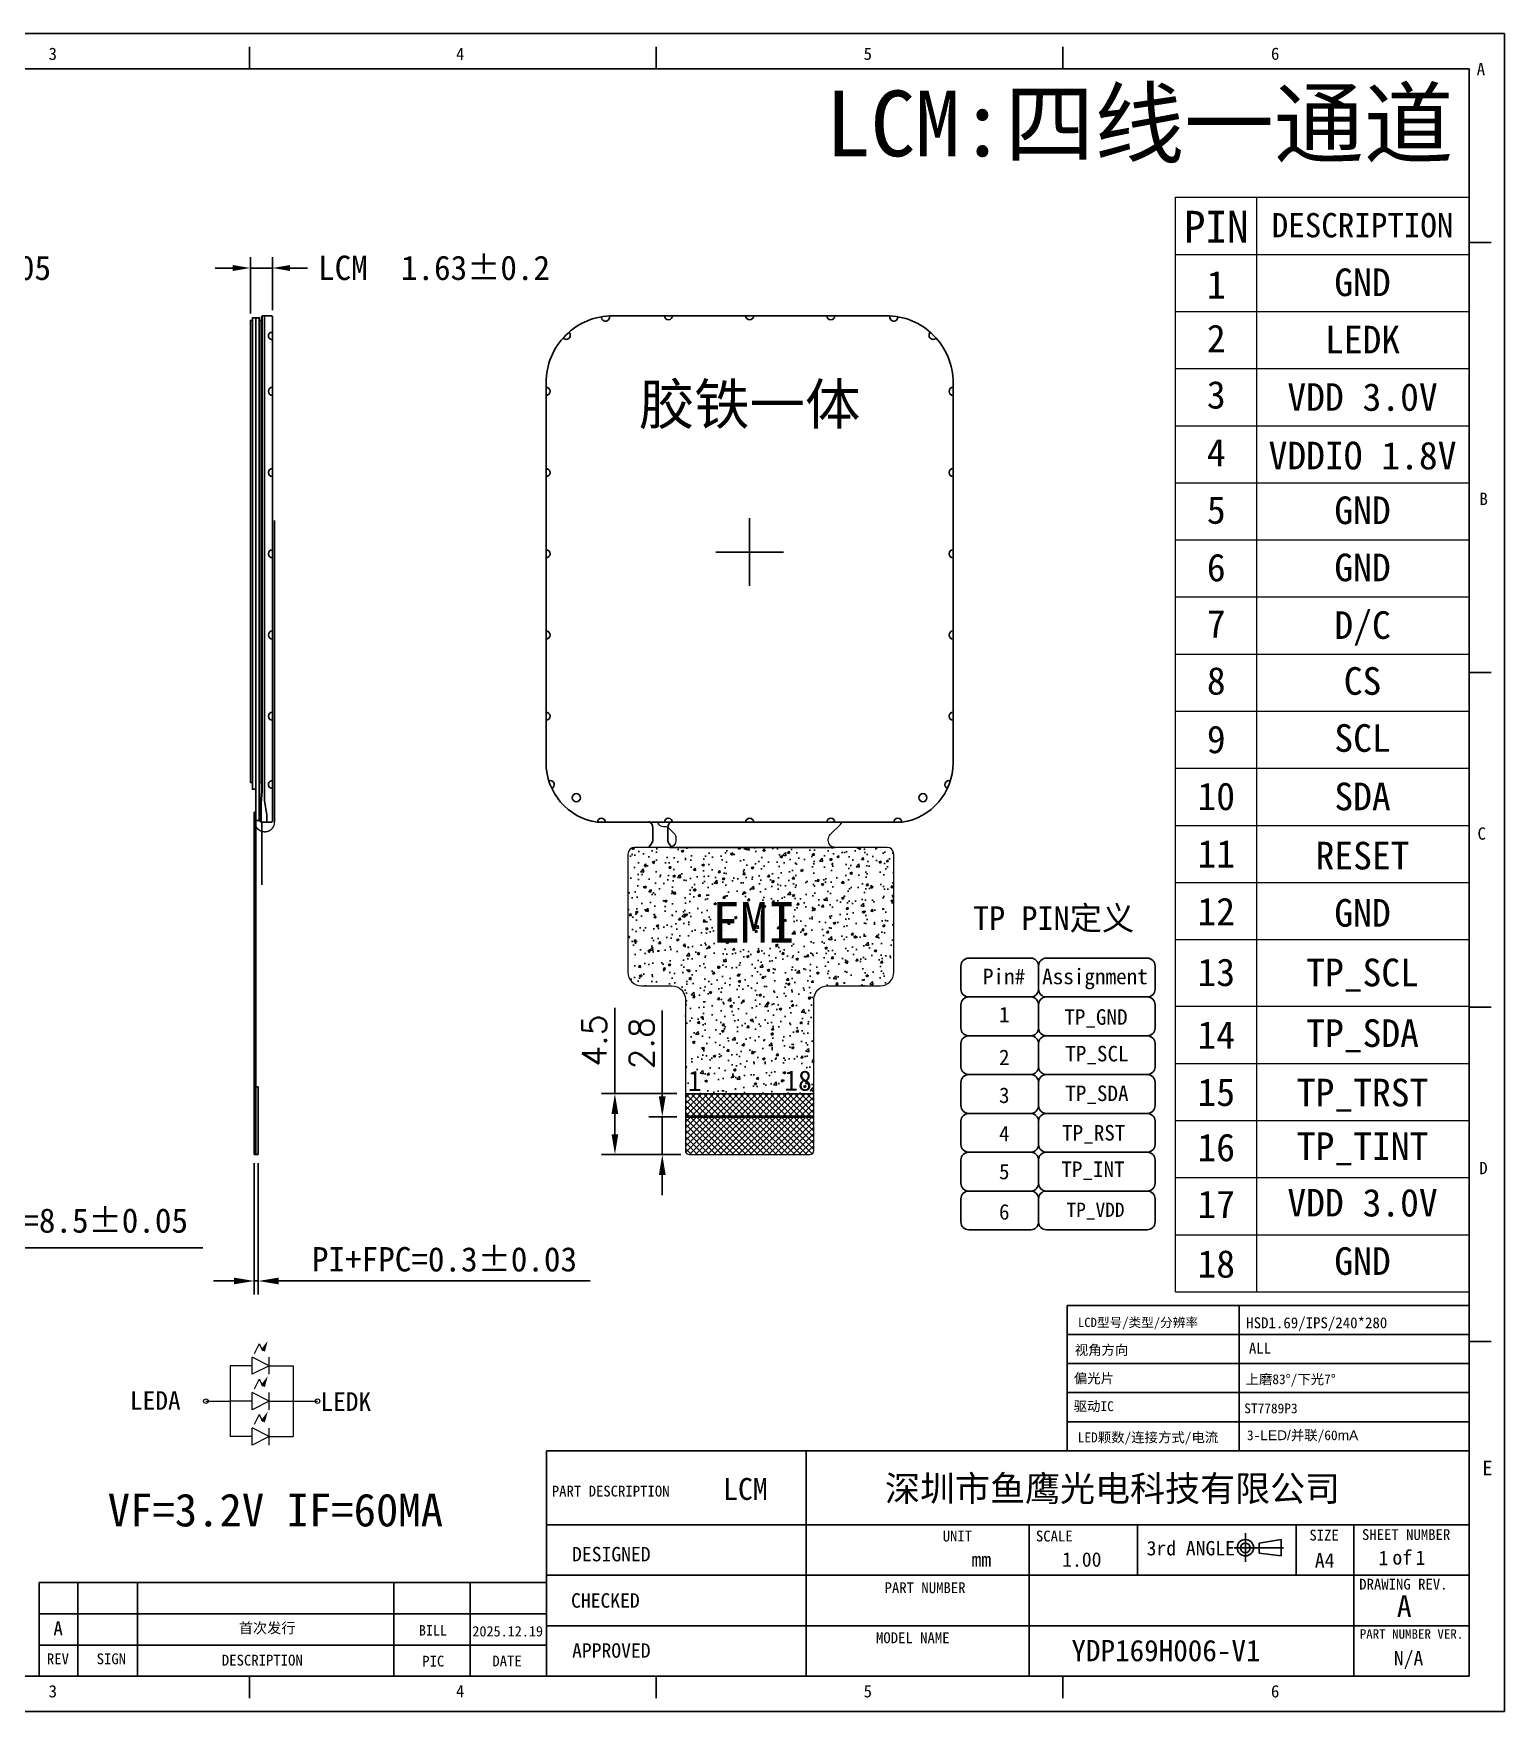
# Model space of a CAD drawing. Header units: millimetres. Extents: x -211 to 1637, y 270 to 770.
# Drawn here: x 960.8 to 1069.5, y 465.1 to 589.1 of the extents above; entities that cross this region are included whole.
import ezdxf
from ezdxf.enums import TextEntityAlignment as Align

# ---------------------------------------------------------------- set-up
doc = ezdxf.new("R2010")
doc.units = ezdxf.units.MM
doc.linetypes.add('C_SOLID_M', pattern=[0])
for name, color, linetype in [('DIM', 4, 'Continuous'), ('FPC', 5, 'Continuous'), ('LENS', 3, 'Continuous'), ('标注', 3, 'Continuous')]:
    doc.layers.add(name, color=color, linetype=linetype)
for name, color, linetype, lineweight in [('DWG', 7, 'Continuous', 18), ('T-SHADING黑白双面胶', 5, 'Continuous', 18), ('图框', 7, 'Continuous', 15)]:
    doc.layers.add(name, color=color, linetype=linetype, lineweight=lineweight)
doc.styles.add('Arial', font='arial.ttf', dxfattribs={"height": 3})
doc.styles.add('ROMANS', font='romans.shx', dxfattribs={"width": 0.8})
doc.styles.get("Standard").update_dxf_attribs({"font": 'txt', "bigfont": 'gbcbig.shx'})
doc.styles.add('STYLE2', font='kaiu.ttf')
doc.styles.add('ZI2.5', font='', dxfattribs={"height": 2.5})
doc.styles.add('宋', font='', dxfattribs={"height": 2})
doc.styles.add('宋体', font='')
doc.styles.add('黑体', font='simhei.ttf')
doc.styles.get('ZI2.5').set_extended_font_data('SimSun')
doc.styles.get('宋').set_extended_font_data('SimSun')
doc.styles.get('宋体').set_extended_font_data('SimSun')
doc.dimstyles.new('ISO-25$0', dxfattribs={"dimtxt": 1.8, "dimasz": 1.5, "dimexe": 1, "dimexo": 0.625, "dimtad": 1, "dimdsep": 46, "dimtxsty": 'Standard', "dimcen": 2.5, "dimclrd": 3, "dimclre": 3, "dimclrt": 3, "dimadec": 0, "dimazin": 0, "dimtfac": 1, "dimtmove": 0, "dimatfit": 3, "dimfxl": 1, "dimarcsym": 0})
doc.dimstyles.new('STANDARD 03$0', dxfattribs={"dimscale": 0, "dimtxt": 1.8, "dimasz": 1.3, "dimexe": 0.8, "dimexo": 0.5, "dimgap": 0.5, "dimtad": 0, "dimzin": 0, "dimdsep": 46, "dimtxsty": 'ROMANS', "dimcen": 1, "dimclrd": 256, "dimclre": 256, "dimclrt": 256, "dimadec": 0, "dimazin": 0, "dimtfac": 1, "dimtmove": 0, "dimatfit": 3, "dimfxl": 1, "dimtolj": 1, "dimtzin": 0, "dimlwd": -1, "dimarcsym": 0})

# ---------------------------------------------------------------- blocks, each defined once
blk = doc.blocks.new('THIRD-PROJ_BL0')
at = {"linetype": 'Continuous'}
blk.add_line((257.13, 38.11), (257.13, 34.11), dxfattribs=at)
at = {"color": 7, "linetype": 'Continuous'}
for p, q in [((259.04, 36.73), (262.11, 37.22)), ((262.11, 37.22), (262.11, 34.94)), ((255.59, 36.06), (262.41, 36.06)), ((259.04, 36.73), (259.04, 35.31)), ((259.04, 35.31), (262.11, 34.94))]:
    blk.add_line(p, q, dxfattribs=at)
for centre, radius in [((257.13, 36.08), 1.14), ((257.13, 36.06), 0.67)]:
    blk.add_circle(centre, radius, dxfattribs=at)
blk = doc.blocks.new('*D53')
at = {"layer": 'FPC', "color": 3}
for p, q in [((975.55, 571.76), (974.25, 571.76)), ((976.85, 571.76), (978.48, 571.76)), ((979.78, 571.76), (981.08, 571.76))]:
    blk.add_line(p, q, dxfattribs=at)
at = {"layer": 'FPC', "color": 3, "lineweight": -2}
for p, q in [((976.85, 568.39), (976.85, 572.56)), ((978.48, 568.64), (978.48, 572.56))]:
    blk.add_line(p, q, dxfattribs=at)
at = {"layer": 'FPC', "color": 3}
for points in [[(975.55, 571.98), (975.55, 571.54), (976.85, 571.76)], [(979.78, 571.98), (979.78, 571.54), (978.48, 571.76)]]:
    blk.add_solid(points, dxfattribs=at)
at = {"layer": 'FPC', "color": 7, "insert": (990.42, 571.76), "char_height": 1.8, "attachment_point": 5, "style": '宋体'}
blk.add_mtext('\\A1;LCM  1.63\\fSimSun|b0|i0|c134|p2;±0.2', dxfattribs=at)
blk = doc.blocks.new('*D61')
at = {"layer": 'FPC', "color": 3}
for p, q in [((951.9, 571.76), (950.6, 571.76)), ((953.2, 571.76), (954.25, 571.76)), ((955.55, 571.76), (956.85, 571.76))]:
    blk.add_line(p, q, dxfattribs=at)
at = {"layer": 'FPC', "color": 3, "lineweight": -2}
for p, q in [((953.2, 562.59), (953.2, 572.56)), ((954.25, 563.74), (954.25, 572.56))]:
    blk.add_line(p, q, dxfattribs=at)
at = {"layer": 'FPC', "color": 3}
for points in [[(951.9, 571.97), (951.9, 571.54), (953.2, 571.76)], [(955.55, 571.97), (955.55, 571.54), (954.25, 571.76)]]:
    blk.add_solid(points, dxfattribs=at)
at = {"layer": 'FPC', "color": 7, "insert": (959.68, 571.76), "char_height": 1.8, "attachment_point": 5, "style": '宋体'}
blk.add_mtext('\\A1;1.05', dxfattribs=at)
blk = doc.blocks.new('zw$5D67')
at = {"color": 152}
blk.add_lwpolyline([(0.18, 0), (0.66, 0, -0.414214), (0.76, -0.1), (0.76, -37.33, -0.414214), (0.66, -37.43), (0.34, -37.43)], format="xyb", dxfattribs=at)
at = {"color": 30, "linetype": 'Continuous', "true_color": 0xf26722, "const_width": 0.12}
blk.add_lwpolyline([(-0.02, -37.43), (-0.02, -42.07)], dxfattribs=at)
at = {"color": 152}
for centre, radius, start, end in [((0.72, -1.49), 0.263, 81.2516, 278.7484), ((0.76, -5.59), 0.3, 90, 270), ((0.76, -11.59), 0.3, 90, 270), ((0.76, -17.59), 0.3, 90, 270), ((0.76, -23.59), 0.3, 90, 270), ((0.76, -29.59), 0.3, 90, 270), ((0.74, -34.64), 0.28, 85.814, 274.186)]:
    blk.add_arc(centre, radius, start, end, dxfattribs=at)
at = {"layer": 'FPC', "color": 152}
blk.add_lwpolyline([(0, 0), (0, -35.1), (-0.08, -36.03), (-0.08, -37.43), (0.34, -37.43), (0.34, -36.9), (0.18, -35.81), (0.18, 0)], close=True, dxfattribs=at)
at = {"layer": 'T-SHADING黑白双面胶'}
blk.add_lwpolyline([(0, -0.07), (-0.07, -0.07), (-0.07, -35.1), (-0.15, -36.03), (-0.15, -37.36)], dxfattribs=at)
at = {"layer": 'T-SHADING黑白双面胶', "color": 4, "ltscale": 0.2}
blk.add_lwpolyline([(-0.08, -37.36), (-0.15, -37.36), (-0.18, -37.36), (-0.18, -36.03), (-0.17, -35.93), (-0.14, -35.93)], dxfattribs=at)
blk = doc.blocks.new('zw$F88F')
at = {"color": 152}
for points in [[(11.25, -37.43, 0.370918), (15.03, -33.03), (15.03, -4.95, 0.414214), (10.09, 0), (-10.09, 0, 0.414214), (-15.04, -4.95), (-15.04, -33.03, 0.370918), (-11.25, -37.43)], [(15.03, -32.98), (15.03, -4.95, 0.414214), (10.09, 0), (-10.09, 0, 0.414214), (-15.04, -4.95), (-15.04, -32.98)], [(-10.65, -37.43, 1), (-11.25, -37.43), (11.25, -37.43, 1), (10.65, -37.43)]]:
    blk.add_lwpolyline(points, format="xyb", dxfattribs=at)
for centre in [(-12.8, -35.61), (12.8, -35.61)]:
    blk.add_circle(centre, 0.3, dxfattribs=at)
for centre, start, end in [((-10.65, -0.1), 176.1395, 18.7382), ((-6, 0), 180, 0), ((0, 0), 180, 0), ((6, 0), 180, 0), ((10.65, -0.1), 161.2618, 3.8605), ((-13.55, -1.45), 222.2721, 47.1614), ((13.55, -1.45), 132.8386, 317.7279), ((-15.04, -5.59), 270, 90), ((15.03, -5.59), 90, 270), ((-15.04, -11.59), 270, 90), ((15.03, -11.59), 90, 270), ((-15.04, -17.59), 270, 90), ((15.03, -17.59), 90, 270), ((-15.04, -23.59), 270, 90), ((15.03, -23.59), 90, 270), ((-15.04, -29.59), 270, 90), ((15.03, -29.59), 90, 270), ((-14.73, -34.64), 291.77, 110.7842), ((14.73, -34.64), 69.2158, 248.23), ((-6, -37.43), 0, 180), ((0, -37.43), 0, 180), ((6, -37.43), 0, 180)]:
    blk.add_arc(centre, 0.3, start, end, dxfattribs=at)
at = {"color": 6, "insert": (0, -6.71), "char_height": 3, "width": 21.1969, "attachment_point": 5, "style": '宋体'}
blk.add_mtext('{\\C252;胶铁一体}', dxfattribs=at)
blk = doc.blocks.new('*D67')
at = {"layer": 'DIM', "color": 3, "lineweight": -2}
for p, q in [((934.96, 505.83), (934.96, 498.38)), ((943.46, 505.83), (943.46, 498.38)), ((936.46, 499.38), (941.96, 499.38)), ((943.46, 499.38), (973.34, 499.38))]:
    blk.add_line(p, q, dxfattribs=at)
at = {"layer": 'DIM', "color": 3}
for points in [[(936.46, 499.63), (936.46, 499.13), (934.96, 499.38)], [(941.96, 499.63), (941.96, 499.13), (943.46, 499.38)]]:
    blk.add_solid(points, dxfattribs=at)
at = {"layer": 'DIM', "color": 3, "insert": (959.39, 501.15), "char_height": 1.8, "attachment_point": 5, "style": '宋体'}
blk.add_mtext('P0.5*(18-1)=8.5{\\fSimSun|b0|i0|c134|p2;±0.05}', dxfattribs=at)
blk = doc.blocks.new('*D71')
at = {"layer": 'DIM', "color": 3, "lineweight": -2}
for p, q in [((977.13, 505.63), (977.13, 495.92)), ((977.43, 505.63), (977.43, 495.92)), ((975.63, 496.92), (974.13, 496.92)), ((977.13, 496.92), (977.43, 496.92)), ((978.93, 496.92), (1001.94, 496.92))]:
    blk.add_line(p, q, dxfattribs=at)
at = {"layer": 'DIM', "color": 3}
for points in [[(975.63, 497.17), (975.63, 496.67), (977.13, 496.92)], [(978.93, 497.17), (978.93, 496.67), (977.43, 496.92)]]:
    blk.add_solid(points, dxfattribs=at)
at = {"layer": 'DIM', "color": 3, "insert": (991.19, 498.51), "char_height": 1.8, "attachment_point": 5, "style": '宋体'}
blk.add_mtext('PI+FPC=0.3{\\fSimSun|b0|i0|c134|p2;±0.03}', dxfattribs=at)
blk = doc.blocks.new('*D72')
at = {"layer": 'DIM', "color": 3, "lineweight": -2}
for p, q in [((1007.28, 510.56), (1007.28, 516.91)), ((1008.36, 509.06), (1006.28, 509.06)), ((1007.28, 506.26), (1007.28, 509.06)), ((1008.66, 506.26), (1006.28, 506.26)), ((1007.28, 504.76), (1007.28, 503.26))]:
    blk.add_line(p, q, dxfattribs=at)
at = {"layer": 'DIM', "color": 3}
for points in [[(1007.03, 510.56), (1007.53, 510.56), (1007.28, 509.06)], [(1007.03, 504.76), (1007.53, 504.76), (1007.28, 506.26)]]:
    blk.add_solid(points, dxfattribs=at)
at = {"layer": 'DIM', "color": 3, "insert": (1005.75, 514.48), "char_height": 1.8, "attachment_point": 5, "rotation": 90}
blk.add_mtext('2.8', dxfattribs=at)
blk = doc.blocks.new('*D73')
at = {"layer": 'DIM', "color": 3, "lineweight": -2}
for p, q in [((1003.78, 510.76), (1003.78, 517.11)), ((1008.36, 510.76), (1002.78, 510.76)), ((1003.78, 507.76), (1003.78, 509.26)), ((1008.66, 506.26), (1002.78, 506.26))]:
    blk.add_line(p, q, dxfattribs=at)
at = {"layer": 'DIM', "color": 3}
for points in [[(1003.53, 509.26), (1004.03, 509.26), (1003.78, 510.76)], [(1003.53, 507.76), (1004.03, 507.76), (1003.78, 506.26)]]:
    blk.add_solid(points, dxfattribs=at)
at = {"layer": 'DIM', "color": 3, "insert": (1002.26, 514.68), "char_height": 1.8, "attachment_point": 5, "rotation": 90}
blk.add_mtext('4.5', dxfattribs=at)

msp = doc.modelspace()

# ---------------------------------------------------------------- hatches: boundary and pattern name
at = {"layer": 'DIM'}
h = msp.add_hatch(dxfattribs=at)
h.set_pattern_fill('AR-CONC', color=251, scale=0.01)
h.set_pattern_definition([(50, (387.9232, 574.1345), (1.8218467, -0.159391), [0.1905, -2.0955]), (355, (387.9232, 574.1345), (-0.352434, 1.9105685), [0.1524, -1.676406]), (100.45144, (388.075, 574.1212), (1.4694125, 1.7511775), [0.1619, -1.7809024]), (46.1842, (387.9232, 574.6425), (2.7107904, -0.420423), [0.28575, -3.14325]), (96.63556, (388.149, 574.6074), (2.374041, 2.474261), [0.24285, -2.671356]), (351.18415, (387.9232, 574.6425), (2.374041, 2.474261), [0.2286, -2.514597]), (21, (388.1772, 574.5155), (1.516144, -1.022652), [0.1905, -2.0955]), (326, (388.1772, 574.5155), (0.6180203, 1.8418797), [0.1524, -1.6764]), (71.45145, (388.3036, 574.4302), (2.134164, 0.8192277), [0.1619, -1.7808994]), (37.5, (387.9232, 574.13447), (0.030886, 0.8455504), [0, -1.65608, 0, -1.7018, 0, -1.68275]), (7.5, (387.9232, 574.1345), (0.6681966, 1.0018057), [0, -0.97028, 0, -1.61798, 0, -0.64135]), (327.5, (387.3568, 574.13447), (1.35590595, -0.05728744), [0, -0.635, 0, -1.9812, 0, -2.6289]), (317.5, (387.1028, 574.1345), (1.4812918, 0.254265), [0, -0.8255, 0, -1.31572, 0, -1.8669])])
h.paths.add_polyline_path([(1004.7372, 528.45227), (1004.7372, 519.73285, 0.414213562), (1005.7372, 518.73285), (1007.98314, 518.73285, -0.414213562), (1008.98314, 517.73285), (1008.98314, 510.75962), (1018.48314, 510.75962), (1018.48314, 517.73285, -0.414213562), (1019.48314, 518.73285), (1023.38522, 518.73285, 0.414213562), (1024.38522, 519.73285), (1024.38522, 528.45227, 0.414213562), (1023.88522, 528.95227), (1020.04314, 528.95227), (1007.78314, 528.95227), (1006.28081, 528.95227), (1005.2372, 528.95227, 0.414213562)])
h = msp.add_hatch(dxfattribs=at)
h.set_pattern_fill('ANSI37', color=1, scale=0.1)
h.set_pattern_definition([(45, (387.92323, 574.13447), (-0.2245064, 0.2245064), []), (135, (387.92323, 574.13447), (-0.2245064, -0.2245064), [])])
h.paths.add_polyline_path([(1008.98314, 506.55962, 0.414213562), (1009.28314, 506.25962), (1018.18314, 506.25962, 0.414213562), (1018.48314, 506.55962), (1018.48314, 509.25972), (1008.98314, 509.25972)])
h.paths.add_polyline_path([(1008.98314, 509.25972), (1018.48314, 509.25972), (1018.48314, 510.75962), (1008.98314, 510.75962)])

# ---------------------------------------------------------------- linework, layer by layer
at = {"color": 7, "linetype": 'Continuous'}
for p, q in [((894.67583, 589.08114), (1069.49197, 589.08114)), ((1069.49197, 589.08114), (1069.49197, 465.11852)), ((894.67583, 465.11852), (1069.49197, 465.11852))]:
    msp.add_line(p, q, dxfattribs=at)
at = {"linetype": 'Continuous'}
for p, q in [((976.79589, 586.47897), (976.79589, 588.10533)), ((1006.83153, 586.47897), (1006.83153, 588.10533)), ((1036.86717, 586.47897), (1036.86717, 588.10533)), ((897.27801, 586.47897), (1066.88979, 586.47897)), ((1066.88979, 586.47897), (1066.88979, 467.7207)), ((1066.88979, 573.63277), (1068.51615, 573.63277)), ((1066.88979, 541.88276), (1068.51615, 541.88276)), ((1066.88979, 517.16207), (1068.51615, 517.16207)), ((1066.88979, 492.44139), (1068.51615, 492.44139)), ((897.27801, 467.72069), (1066.88979, 467.72069)), ((976.79589, 467.7207), (976.79589, 466.09434)), ((1006.83153, 467.7207), (1006.83153, 466.09434)), ((1036.86717, 467.7207), (1036.86717, 466.09434))]:
    msp.add_line(p, q, dxfattribs=at)
at = {"lineweight": 0}
for p, q in [((1051.41602, 586.47897), (1066.88979, 586.47897)), ((1066.88979, 579.63744), (1066.88979, 536.30084)), ((1066.88979, 544.67214), (1066.88979, 560.48105)), ((1066.88979, 536.30084), (1066.88979, 558.08236)), ((1066.88979, 539.74804), (1066.88977, 556.96745))]:
    msp.add_line(p, q, dxfattribs=at)
at = {"color": 7, "linetype": 'Continuous', "lineweight": 0}
for p, q in [((1051.21256, 496.12418), (1051.21256, 576.98344)), ((1045.19299, 572.76523), (1066.88979, 572.76523)), ((1045.19299, 568.54703), (1066.88979, 568.54703)), ((1045.19299, 564.32882), (1066.88979, 564.32882)), ((1045.19299, 560.11062), (1066.88979, 560.11062)), ((1045.19299, 555.89241), (1066.88979, 555.89241)), ((1045.19299, 551.67421), (1066.88979, 551.67421)), ((1045.19299, 547.456), (1066.88979, 547.456)), ((1045.19299, 543.2378), (1066.88979, 543.2378)), ((1045.19299, 539.01959), (1066.88979, 539.01959)), ((1045.19299, 534.80139), (1066.88979, 534.80139)), ((1045.19299, 530.58318), (1066.88979, 530.58318)), ((1045.19299, 526.36497), (1066.88979, 526.36497)), ((1045.19299, 522.14677), (1066.88979, 522.14677)), ((1045.19299, 517.2152), (1066.88979, 517.2152)), ((1045.19299, 512.997), (1066.88979, 512.997)), ((1045.19299, 508.77879), (1066.88979, 508.77879)), ((1045.19299, 504.56059), (1066.88979, 504.56059)), ((1045.19299, 500.34238), (1066.88979, 500.34238)), ((1045.19299, 496.12418), (1066.88979, 496.12418))]:
    msp.add_line(p, q, dxfattribs=at)
msp.add_line((977.13362, 531.55227), (977.25362, 531.55227))
at = {"color": 4, "linetype": 'Continuous'}
for p, q in [((1066.88976, 495.12155), (1037.18431, 495.12149)), ((1037.18432, 484.37257), (1037.18431, 495.12151)), ((1049.89984, 484.37257), (1049.89983, 495.12151)), ((1066.88977, 489.18863), (1066.88977, 495.04353)), ((1066.88976, 492.97172), (1037.18431, 492.97172)), ((1066.88976, 490.82193), (1037.18431, 490.82193)), ((1066.88976, 488.67215), (1037.18431, 488.67214)), ((1066.88976, 486.52236), (1037.18432, 486.52236)), ((1066.8898, 467.7207), (1066.8898, 485.61067)), ((998.73691, 467.7207), (998.73691, 484.37257)), ((1066.88979, 484.37257), (998.73691, 484.37257)), ((1017.9199, 467.7207), (1017.9199, 484.37257)), ((1066.88976, 484.37257), (1037.18432, 484.37257)), ((1037.18433, 484.37253), (1037.18433, 484.37257)), ((1027.51139, 478.91077), (998.73691, 478.91077)), ((1066.8898, 478.91078), (1027.51139, 478.91078)), ((1034.38529, 467.7207), (1034.38529, 478.91078)), ((1042.3782, 475.18075), (1042.3782, 478.91078)), ((1054.10114, 475.18075), (1054.10114, 478.9108)), ((1058.36403, 467.7207), (1058.36401, 478.91078)), ((1027.51139, 475.18075), (998.73691, 475.18075)), ((1066.8898, 475.18075), (1027.51139, 475.18075)), ((998.73691, 474.63872), (961.25851, 474.63872)), ((961.25851, 474.63872), (961.25851, 467.7207)), ((964.09606, 474.63872), (964.09606, 467.7207)), ((968.51506, 474.63872), (968.51506, 467.7207)), ((987.44026, 467.7207), (987.44026, 474.63872)), ((993.08859, 474.63872), (993.08859, 467.7207)), ((998.73691, 472.33271), (961.25851, 472.33271)), ((998.73691, 473.04931), (998.73691, 467.7207)), ((1027.51139, 471.45072), (998.73691, 471.45072)), ((1066.8898, 471.45073), (1027.51139, 471.45073)), ((998.73691, 470.0267), (961.25851, 470.0267)), ((983.68516, 467.7207), (927.85249, 467.7207)), ((1009.19952, 467.7207), (967.04424, 467.7207)), ((1066.8898, 467.7207), (1009.19952, 467.7207))]:
    msp.add_line(p, q, dxfattribs=at)
at = {"color": 7, "linetype": 'Continuous', "lineweight": 0}
msp.add_lwpolyline([(1045.19299, 496.12418), (1045.19299, 576.98344), (1066.88979, 576.98344), (1066.88979, 496.12418)], dxfattribs=at)
at = {"const_width": 0.1}
msp.add_lwpolyline([(977.19362, 531.55227), (977.19362, 530.82227, 1), (978.63362, 530.82227), (978.63362, 553.12034)], format="xyb", dxfattribs=at)
at = {"color": 4}
for points in [[(1029.3433, 520.19791), (1029.3433, 518.47759, 0.414213562), (1029.91674, 517.90415), (1034.50426, 517.90415, 0.414213562), (1035.0777, 518.47759), (1035.0777, 520.19791, 0.414213562), (1034.50426, 520.77135), (1029.91674, 520.77135, 0.414213562)], [(1035.0777, 520.19791), (1035.0777, 518.47759, 0.414213562), (1035.65114, 517.90415), (1043.10586, 517.90415, 0.414213562), (1043.6793, 518.47759), (1043.6793, 520.19791, 0.414213562), (1043.10586, 520.77135), (1035.65114, 520.77135, 0.414213562)], [(1029.3433, 517.33071), (1029.3433, 515.61039, 0.414213562), (1029.91674, 515.03695), (1034.50426, 515.03695, 0.414213562), (1035.0777, 515.61039), (1035.0777, 517.33071, 0.414213562), (1034.50426, 517.90415), (1029.91674, 517.90415, 0.414213562)], [(1035.0777, 517.33071), (1035.0777, 515.61039, 0.414213562), (1035.65114, 515.03695), (1043.10586, 515.03695, 0.414213562), (1043.6793, 515.61039), (1043.6793, 517.33071, 0.414213562), (1043.10586, 517.90415), (1035.65114, 517.90415, 0.414213562)], [(1029.3433, 514.46351), (1029.3433, 512.74319, 0.414213562), (1029.91674, 512.16975), (1034.50426, 512.16975, 0.414213562), (1035.0777, 512.74319), (1035.0777, 514.46351, 0.414213562), (1034.50426, 515.03695), (1029.91674, 515.03695, 0.414213562)], [(1035.0777, 514.46351), (1035.0777, 512.74319, 0.414213562), (1035.65114, 512.16975), (1043.10586, 512.16975, 0.414213562), (1043.6793, 512.74319), (1043.6793, 514.46351, 0.414213562), (1043.10586, 515.03695), (1035.65114, 515.03695, 0.414213562)], [(1029.3433, 511.59631), (1029.3433, 509.87599, 0.414213562), (1029.91674, 509.30255), (1034.50426, 509.30255, 0.414213562), (1035.0777, 509.87599), (1035.0777, 511.59631, 0.414213562), (1034.50426, 512.16975), (1029.91674, 512.16975, 0.414213562)], [(1035.0777, 511.59631), (1035.0777, 509.87599, 0.414213562), (1035.65114, 509.30255), (1043.10586, 509.30255, 0.414213562), (1043.6793, 509.87599), (1043.6793, 511.59631, 0.414213562), (1043.10586, 512.16975), (1035.65114, 512.16975, 0.414213562)], [(1029.3433, 508.72911), (1029.3433, 507.00879, 0.414213562), (1029.91674, 506.43535), (1034.50426, 506.43535, 0.414213562), (1035.0777, 507.00879), (1035.0777, 508.72911, 0.414213562), (1034.50426, 509.30255), (1029.91674, 509.30255, 0.414213562)], [(1035.0777, 508.72911), (1035.0777, 507.00879, 0.414213562), (1035.65114, 506.43535), (1043.10586, 506.43535, 0.414213562), (1043.6793, 507.00879), (1043.6793, 508.72911, 0.414213562), (1043.10586, 509.30255), (1035.65114, 509.30255, 0.414213562)], [(1029.3433, 505.86191), (1029.3433, 504.14159, 0.414213562), (1029.91674, 503.56815), (1034.50426, 503.56815, 0.414213562), (1035.0777, 504.14159), (1035.0777, 505.86191, 0.414213562), (1034.50426, 506.43535), (1029.91674, 506.43535, 0.414213562)], [(1035.0777, 505.86191), (1035.0777, 504.14159, 0.414213562), (1035.65114, 503.56815), (1043.10586, 503.56815, 0.414213562), (1043.6793, 504.14159), (1043.6793, 505.86191, 0.414213562), (1043.10586, 506.43535), (1035.65114, 506.43535, 0.414213562)], [(1029.3433, 502.99471), (1029.3433, 501.27439, 0.414213562), (1029.91674, 500.70095), (1034.50426, 500.70095, 0.414213562), (1035.0777, 501.27439), (1035.0777, 502.99471, 0.414213562), (1034.50426, 503.56815), (1029.91674, 503.56815, 0.414213562)], [(1035.0777, 502.99471), (1035.0777, 501.27439, 0.414213562), (1035.65114, 500.70095), (1043.10586, 500.70095, 0.414213562), (1043.6793, 501.27439), (1043.6793, 502.99471, 0.414213562), (1043.10586, 503.56815), (1035.65114, 503.56815, 0.414213562)]]:
    msp.add_lwpolyline(points, format="xyb", close=True, dxfattribs=at)
at = {"layer": 'DIM', "color": 30}
for p, q in [((977.13362, 531.55227), (977.13362, 506.25962)), ((977.25362, 531.55227), (977.25362, 506.25962))]:
    msp.add_line(p, q, dxfattribs=at)
at = {"layer": 'DIM', "color": 251}
msp.add_line((1020.04314, 528.95227), (1007.78314, 528.95227), dxfattribs=at)
at = {"layer": 'DIM', "color": 1}
for p, q in [((977.25362, 511.25962), (977.13362, 511.25962)), ((977.43362, 511.25962), (977.25362, 511.25962)), ((977.25362, 511.25962), (977.25362, 511.25962)), ((977.43362, 506.25962), (977.43362, 511.25962)), ((1008.98314, 510.75962), (1018.48314, 510.75962)), ((977.13362, 506.25962), (977.43362, 506.25962))]:
    msp.add_line(p, q, dxfattribs=at)
at = {"layer": 'DIM', "color": 7, "const_width": 0.2}
msp.add_lwpolyline([(1008.98314, 509.05972), (1018.48314, 509.05972)], dxfattribs=at)
at = {"layer": 'DWG', "color": 30, "lineweight": 0}
msp.add_lwpolyline([(1006.91488, 530.80227, 0.298209971), (1007.37314, 530.50228), (1007.43204, 530.50228, -0.198912367), (1007.78559, 530.35583), (1008.13669, 530.00473, -0.198912367), (1008.28314, 529.65118), (1008.28314, 529.45227, -0.414213562), (1007.78314, 528.95227), (1005.2372, 528.95227, 0.414213562), (1004.7372, 528.45227), (1004.7372, 519.73285, 0.414213562), (1005.7372, 518.73285), (1007.98314, 518.73285, -0.414213562), (1008.98314, 517.73285), (1008.98314, 506.55962, 0.414213562), (1009.28314, 506.25962), (1018.18314, 506.25962, 0.414213562), (1018.48314, 506.55962), (1018.48314, 517.73285, -0.414213562), (1019.48314, 518.73285), (1023.38522, 518.73285, 0.414213562), (1024.38522, 519.73285), (1024.38522, 528.45227, 0.414213562), (1023.88522, 528.95227), (1020.04314, 528.95227, -0.414213562), (1019.54314, 529.45227), (1019.54314, 529.54516, -0.198912367), (1019.68958, 529.89871), (1020.44669, 530.65582, 0.089820279), (1020.54823, 530.80227, 0.089820279)], format="xyb", dxfattribs=at)
at = {"layer": 'FPC', "color": 30, "true_color": 0xf26722}
for points in [[(1006.28081, 528.95227, -0.060802817), (1006.34534, 529.05481), (1006.47094, 529.20914, 0.172463041), (1006.58314, 529.52475), (1006.58314, 530.40627, 0.309306707), (1006.26437, 530.87227)], [(1008.00191, 530.87227, 0.309306707), (1007.68314, 530.40627), (1007.68314, 529.52475, 0.172463041), (1007.79534, 529.20914), (1007.92094, 529.05481, -0.040955992), (1007.9672, 528.98738, -0.040955992)]]:
    msp.add_lwpolyline(points, format="xyb", dxfattribs=at)
at = {"layer": 'LENS', "linetype": 'Continuous'}
for p, q in [((1013.73314, 548.26927), (1013.73314, 553.26927)), ((1016.23314, 550.76927), (1011.23314, 550.76927))]:
    msp.add_line(p, q, dxfattribs=at)
at = {"layer": '图框', "color": 3, "linetype": 'C_SOLID_M'}
for p, q in [((977.50755, 492.2822), (977.13838, 491.54385)), ((977.50754, 492.28227), (977.76649, 491.76437)), ((978.2352, 490.65781), (976.97194, 491.28944)), ((976.97199, 490.02586), (976.97199, 491.28911)), ((978.23524, 490.02586), (978.23524, 491.28911)), ((976.97199, 490.65796), (975.35356, 490.65773)), ((978.23523, 490.65781), (976.97195, 490.02617)), ((977.50755, 489.66737), (977.13838, 488.92902)), ((977.50754, 489.66744), (977.76649, 489.14954)), ((978.23524, 490.65781), (980.0218, 490.65806)), ((978.2352, 488.04298), (976.97194, 488.67461)), ((976.97199, 487.41103), (976.97199, 488.67428)), ((978.23524, 487.41103), (978.23524, 488.67428)), ((973.567, 488.04265), (975.35356, 488.04265)), ((976.97199, 488.04265), (975.35356, 488.04265)), ((978.23523, 488.04298), (976.97195, 487.41134)), ((978.2352, 488.04298), (980.02216, 488.04298)), ((980.02216, 488.04363), (981.80872, 488.04363)), ((978.23559, 485.42788), (976.97232, 486.05951)), ((976.97237, 484.79593), (976.97237, 486.05918)), ((977.50794, 487.05227), (977.13876, 486.31392)), ((977.50793, 487.05234), (977.76688, 486.53444)), ((978.23562, 484.79593), (978.23562, 486.05918)), ((976.97237, 485.42779), (975.35356, 485.42757)), ((978.23561, 485.42788), (976.97234, 484.79624)), ((978.2356, 485.42787), (980.02216, 485.42787))]:
    msp.add_line(p, q, dxfattribs=at)
at = {"layer": '图框', "color": 3}
for p, q in [((975.35356, 490.65773), (975.35356, 485.42757)), ((980.02216, 490.65804), (980.02216, 485.42787))]:
    msp.add_line(p, q, dxfattribs=at)
at = {"layer": '图框', "color": 3, "linetype": 'C_SOLID_M'}
for centre in [(973.567, 488.04265), (981.80872, 488.04363)]:
    msp.add_circle(centre, 0.16844, dxfattribs=at)
for points in [[(977.92077, 491.69912), (978.13128, 492.4939), (977.62176, 491.84862)], [(977.92077, 489.08429), (978.13128, 489.87907), (977.62176, 489.23379)], [(977.92115, 486.46919), (978.13166, 487.26397), (977.62214, 486.61869)]]:
    msp.add_solid(points, dxfattribs=at)
at = {"layer": '标注', "color": 6}
for points in [[(977.00362, 533.75227), (976.85362, 533.75227), (976.85362, 567.88627), (977.00362, 567.88627)], [(977.50362, 567.88627), (977.65362, 567.88627), (977.65362, 533.75227), (977.50362, 533.75227)]]:
    msp.add_lwpolyline(points, dxfattribs=at)
at = {"layer": '标注', "color": 4}
msp.add_lwpolyline([(977.25362, 533.25227), (977.00362, 533.25227), (977.00362, 568.08627), (977.50362, 568.08627), (977.50362, 530.95227), (977.25362, 530.95227), (977.25362, 568.08627)], dxfattribs=at)

# ---------------------------------------------------------------- block references
at = {"color": 4, "linetype": 'Continuous', "xscale": 0.5328607073033709, "yscale": 0.532860707303314, "zscale": 0.5328607073033106}
msp.add_blockref('THIRD-PROJ_BL0', (913.34111, 457.98612), dxfattribs=at)
at = {"layer": 'DIM'}
for name, p in [('zw$5D67', (977.72362, 568.23627)), ('zw$F88F', (1013.73314, 568.23627))]:
    msp.add_blockref(name, p, dxfattribs=at)

# ---------------------------------------------------------------- texts
at = {"color": 4, "linetype": 'Continuous', "style": '宋体'}
for s, height, p in [('3', 0.91076, (961.94412, 587.13236)), ('4', 0.91076, (992.04358, 587.12188)), ('5', 0.91076, (1022.15027, 587.13231)), ('6', 0.91076, (1052.24507, 587.13744)), ('A', 0.91076, (1067.44387, 586.00613)), ('B', 0.91076, (1067.64857, 554.24819)), ('C', 0.91076, (1067.5013, 529.52326)), ('D', 0.91076, (1067.63283, 504.81032)), ('E', 1.09291, (1067.86648, 482.55901)), ('3', 0.91076, (961.94412, 466.15654)), ('4', 0.91076, (992.04358, 466.16702)), ('5', 0.91076, (1022.15027, 466.15659)), ('6', 0.91076, (1052.24507, 466.15146))]:
    msp.add_text(s, height=height, dxfattribs=at).set_placement(p)
at = {"color": 7, "linetype": 'Continuous', "lineweight": 0, "style": '宋体'}
for s, height, p in [('PIN', 2.343447, (1048.20361, 574.81587)), ('DESCRIPTION', 1.7932494, (1059.00973, 574.92288)), ('1', 2.04094, (1048.20361, 570.52558)), ('GND', 2.040944, (1059.00973, 570.70535)), ('2', 2.04094, (1048.20361, 566.56031)), ('LEDK', 2.040944, (1059.00973, 566.47283)), ('3', 2.04094, (1048.20361, 562.39487)), ('VDD 3.0V', 2.040944, (1059.00973, 562.23086)), ('4', 2.04094, (1048.20361, 558.12654)), ('VDDIO 1.8V', 2.040944, (1059.00973, 557.90395)), ('5', 2.04094, (1048.20361, 553.88611)), ('GND', 2.040944, (1059.00973, 553.86004)), ('6', 2.04094, (1048.20361, 549.63323)), ('GND', 2.040944, (1059.00973, 549.63807)), ('7', 2.04094, (1048.20361, 545.47971)), ('D/C', 2.040944, (1059.00973, 545.37857)), ('8', 2.04094, (1048.20361, 541.26137)), ('CS', 2.040944, (1059.00973, 541.24898)), ('SCL', 2.040944, (1059.00973, 537.03582)), ('9', 2.04094, (1048.20361, 536.93563)), ('10', 2.040944, (1048.20361, 532.73067)), ('SDA', 2.040944, (1059.00973, 532.71815)), ('11', 2.040944, (1048.20361, 528.48201)), ('RESET', 2.040944, (1059.00973, 528.34794)), ('12', 2.040944, (1048.20361, 524.22273)), ('GND', 2.040944, (1059.00973, 524.11731)), ('13', 2.040944, (1048.20361, 519.73096)), ('14', 2.040944, (1048.20361, 515.09875)), ('15', 2.040944, (1048.20361, 510.87064)), ('16', 2.040944, (1048.20361, 506.79143)), ('17', 2.040944, (1048.20361, 502.59071)), ('18', 2.040944, (1048.20361, 498.18604))]:
    msp.add_text(s, height=height, dxfattribs=at).set_placement(p, align=Align.MIDDLE_CENTER)
at = {"color": 0, "linetype": 'Continuous', "style": '宋体'}
for s, height, rotation, p in [('LCD型号/类型/分辨率', 0.6852354, 359.9998802, (1042.42504, 493.5162)), ('视角方向', 0.725117, 359.9998802, (1039.73044, 491.46398)), ('偏光片', 0.725117, 0.0001236, (1039.17158, 489.37076)), ('驱动IC', 0.725117, 0.0001236, (1039.15159, 487.30608)), ('LED颗数/连接方式/电流', 0.7251169, 0.0001236, (1043.15928, 485.00264))]:
    msp.add_text(s, height=height, rotation=rotation, dxfattribs=at).set_placement(p, align=Align.CENTER)
at = {"color": 1, "linetype": 'Continuous', "style": '宋体'}
for s, height, p in [('LCM ', 1.618564, (1013.97031, 481.55679)), ('VF=3.2V IF=60MA', 2.4278466, (978.69788, 480.00343)), ('A', 1.61856, (1062.08865, 472.89824)), ('A', 1.03588, (962.65064, 471.25207))]:
    msp.add_text(s, height=height, dxfattribs=at).set_placement(p, align=Align.MIDDLE_CENTER)
at = {"color": 4, "linetype": 'Continuous'}
for s, height, style, p in [('PART DESCRIPTION', 0.7992911, '宋体', (1003.4675, 481.3958)), ('SIZE', 0.799291, '宋体', (1056.17145, 478.14611)), ('SHEET NUMBER', 0.7992911, '宋体', (1062.22838, 478.18518)), ('DESIGNED', 1.065721, '宋体', (1003.51572, 476.7402)), ('UNIT', 0.799291, '宋体', (1029.08076, 478.07743)), ('SCALE', 0.799291, '宋体', (1036.23885, 478.07743)), ('3rd ANGLE', 1.065721, '宋体', (1046.32137, 477.17898)), ('mm', 1.065721, '宋体', (1030.84385, 476.34563)), ('1.00', 1.065721, '宋体', (1038.27302, 476.34563)), ('A4', 1.065721, '宋体', (1056.21057, 476.2811)), ('1', 1.06572, '宋体', (1060.55334, 476.45747)), ('of', 1.065721, '宋体', (1061.94301, 476.49927)), ('1', 1.06572, '宋体', (1063.29067, 476.47757)), ('DRAWING REV.', 0.7992911, '宋体', (1062.02696, 474.52095)), ('CHECKED', 1.065721, '宋体', (1003.07663, 473.31574)), ('PART NUMBER', 0.7992911, '宋体', (1026.69072, 474.2569)), ('BILL', 0.767427, '宋', (990.33834, 471.11102)), ('PART NUMBER VER.', 0.7026442, '宋体', (1062.62809, 470.84434)), ('APPROVED', 1.065721, '宋体', (1003.51572, 469.62002)), ('MODEL NAME', 0.799291, '宋体', (1025.78458, 470.56173)), ('REV', 0.799291, '宋体', (962.6342, 469.00746)), ('SIGN', 0.799291, '宋体', (966.58013, 469.00746)), ('DESCRIPTION', 0.7992911, '宋体', (977.7335, 468.90669)), ('DATE', 0.799291, '宋体', (995.81178, 468.84722)), ('N/A', 1.065721, '宋体', (1062.41024, 469.04768))]:
    msp.add_text(s, height=height, dxfattribs=dict(at, style=style)).set_placement(p, align=Align.MIDDLE_CENTER)
at = {"color": 4, "linetype": 'Continuous', "style": '宋体'}
msp.add_text('PIC', height=0.799291, rotation=0.2647922, dxfattribs=at).set_placement((990.35976, 468.8346), align=Align.MIDDLE_CENTER)
at = {"color": 6, "attachment_point": 5, "style": '宋体'}
for s, insert, char_height, width in [('{\\C252;EMI}', (1014.05354, 523.4215), 3, 4.4607239), ('1', (1009.68268, 511.71037), 1.5, 2.230362), ('18', (1017.30853, 511.71037), 1.5, 2.230362)]:
    msp.add_mtext(s, dxfattribs=dict(at, insert=insert, char_height=char_height, width=width))
at = {"color": 7, "linetype": 'Continuous', "lineweight": 0, "attachment_point": 5, "style": '宋体'}
for s, insert, char_height, width in [('{\\C1;TP_SCL}', (1059.00973, 519.51997), 2.0409443, 5.4823251), ('{\\C1;TP_SDA}', (1059.00973, 515.03699), 2.0409443, 5.4823251), ('{\\C1;TP_TRST}', (1059.00973, 510.64789), 2.0409443, 5.4823251), ('\\pxt2;{\\C1;TP_TINT}', (1059.00973, 506.68797), 2.0409443, 5.4823251), ('{\\C1;VDD 3.0V}', (1059.00973, 502.68985), 2.0409443, 19.260201), ('{\\C1;GND}', (1059.00973, 498.37635), 2.040944, 5.4823251)]:
    msp.add_mtext(s, dxfattribs=dict(at, insert=insert, char_height=char_height, width=width))
at = {"color": 4, "width": 2.1457947, "attachment_point": 1, "style": 'Arial'}
for s, insert, char_height in [('{\\fSimHei|b0|i0|c0|p49;Pin#}', (1030.96761, 519.99309), 1.14688), ('{\\fSimHei|b0|i0|c0|p49;Assignment}', (1035.34128, 519.99309), 1.14688), ('{\\fSimHei|b0|i0|c134|p49;1}', (1032.15324, 517.17733), 1.14688), ('{\\fSimHei|b0|i0|c134|p49;TP_GND}', (1036.97429, 516.99789), 1.14688), ('{\\fSimHei|b0|i0|c134|p49;2}', (1032.15324, 514.01674), 1.14688), ('{\\fSimHei|b0|i0|c134|p49;TP_SCL}', (1037.04676, 514.29129), 1.14688), ('{\\fSimHei|b0|i0|c134|p49;3}', (1032.15324, 511.21574), 1.14688), ('{\\fSimHei|b0|i0|c134|p49;TP_SDA}', (1037.04676, 511.35789), 1.14688), ('{\\fSimHei|b0|i0|c134|p49;4}', (1032.15324, 508.38478), 1.14688), ('{\\fSimHei|b0|i0|c134|p49;TP_RST}', (1036.81123, 508.44365), 1.14688), ('{\\fSimHei|b0|i0|c134|p49;5}', (1032.15324, 505.58378), 1.14688), ('{\\fSimHei|b0|i0|c134|p49;TP_INT}', (1036.75687, 505.7493), 1.14688), ('{\\fSimHei|b0|i0|c134|p49;6}', (1032.15324, 502.60298), 1.14688), ('{\\fSimHei|b0|i0|c134|p49;TP_VDD}', (1037.1417, 502.70925), 1.05)]:
    msp.add_mtext(s, dxfattribs=dict(at, insert=insert, char_height=char_height))
at = {"color": 1, "attachment_point": 1, "style": '宋体'}
for s, insert, char_height, width in [('ALL', (1050.6134, 492.35801), 0.80617, 25.2451372), ('3-{\\fArial|b0|i0|c0|p32;LED/}并联/60{\\fArial|b0|i0|c0|p32;mA}', (1050.47057, 485.88569), 0.7255533, 9.2402392)]:
    msp.add_mtext(s, dxfattribs=dict(at, insert=insert, char_height=char_height, width=width))
at = {"color": 2, "attachment_point": 5}
for s, insert, char_height, width, style in [('深圳市鱼鹰光电科技有限公司', (1040.54175, 481.48448), 1.8957563, 37.2920331, '黑体'), ('{\\fSimSun|b0|i0|c134|p2;\\W6.94785;  }{\\C1;首次发行}', (974.46187, 471.24001), 0.7674267, 18.9252, '宋体'), ('{\\C1;2025.12.19}', (995.85888, 471.0357), 0.7674267, 5.6483257, '宋'), ('YDP169H006-V1\\pxi3.0209;{\\C1;\\fBatang|b0|i0|c134|p18;}', (1044.48895, 469.60418), 1.5797969, 20.4893822, '宋体')]:
    msp.add_mtext(s, dxfattribs=dict(at, insert=insert, char_height=char_height, width=width, style=style))
at = {"color": 1, "style": '宋体'}
for tag, p, height in [('HSD1.69/IPS/240*280', (1050.41783, 493.42977), 0.80617), ('上磨83°/下光7°', (1050.3661, 489.29887), 0.72555)]:
    msp.add_attdef(tag, p, '', height=height, dxfattribs=at)
at = {"color": 2, "style": '宋体'}
msp.add_attdef('ST7789P3', (1050.26796, 487.14723), '', height=0.72555, dxfattribs=at)
at = {"layer": 'FPC', "color": 7, "insert": (1042.53894, 582.18832), "char_height": 4.8593912, "width": 61.6258823, "attachment_point": 5, "style": '宋体'}
msp.add_mtext('{\\fNSimSun|b0|i0|c134|p49;\\C1;LCM:四线一通道}', dxfattribs=at)
at = {"layer": '图框', "color": 3, "style": 'STYLE2'}
for s, p in [('LEDA', (967.95685, 487.40353)), ('LEDK', (982.02878, 487.32612))]:
    msp.add_text(s, height=1.374993, dxfattribs=at).set_placement(p)
at = {"layer": '图框', "color": 3, "lineweight": 5, "insert": (1030.22948, 524.60631), "char_height": 1.75, "width": 16.3942218, "attachment_point": 1, "style": 'ZI2.5'}
msp.add_mtext('{\\fSimHei|b0|i0|c134|p49;\\C4;TP PIN定义}', dxfattribs=at)

# ---------------------------------------------------------------- dimensions: what is measured, and where the dimension line sits
at = {"layer": 'DIM', "color": 30}
for base, p2, picture, middle in [((1003.78444, 510.75962), (1008.98314, 510.75962), '*D73', (1002.25944, 514.68462)), ((1007.27915, 509.05972), (1008.98314, 509.05972), '*D72', (1005.75415, 514.48472))]:
    dim = msp.add_linear_dim(base=base, p1=(1009.28314, 506.25962), p2=p2, angle=90, dimstyle='ISO-25$0', dxfattribs=at)
    dim.commit()
    dim.dimension.update_dxf_attribs({"geometry": picture, "text_midpoint": middle})
dim = msp.add_linear_dim(base=(943.46479, 499.38277), p1=(934.96479, 506.45962), p2=(943.46479, 506.45962), text='P0.5*(18-1)=<>{\\fSimSun|b0|i0|c134|p2;±0.05}', dimstyle='ISO-25$0', override={"dimtxsty": '宋体'}, dxfattribs=at)
dim.commit()
dim.dimension.update_dxf_attribs({"geometry": '*D67', "text_midpoint": (959.38979, 499.38277), "dimtype": 160})
dim = msp.add_linear_dim(base=(977.43362, 496.91823), p1=(977.13362, 506.25962), p2=(977.43362, 506.25962), text='PI+FPC=<>{\\fSimSun|b0|i0|c134|p2;±0.03}', dimstyle='ISO-25$0', override={"dimtxsty": '宋体'}, dxfattribs=at)
dim.commit()
dim.dimension.update_dxf_attribs({"geometry": '*D71', "text_midpoint": (991.18862, 498.50823)})
at = {"layer": 'FPC', "color": 4}
dim = msp.add_linear_dim(base=(978.48362, 571.75892), p1=(976.85362, 567.88627), p2=(978.48362, 568.13627), text='LCM  <>\\fSimSun|b0|i0|c134|p2;±0.2', dimstyle='STANDARD 03$0', override={"dimscale": 1, "dimtxsty": '宋体', "dimclrd": 3, "dimclre": 3, "dimclrt": 7, "dimfxl": 0.5, "dimarcsym": 1}, dxfattribs=at)
dim.commit()
dim.dimension.update_dxf_attribs({"geometry": '*D53', "text_midpoint": (990.42362, 571.75892), "dimtype": 160})
dim = msp.add_linear_dim(base=(954.24979, 571.75577), p1=(953.20079, 562.08627), p2=(954.24979, 563.23627), dimstyle='STANDARD 03$0', override={"dimscale": 1, "dimtxsty": '宋体', "dimclrd": 3, "dimclre": 3, "dimclrt": 7, "dimfxl": 0.5, "dimarcsym": 1}, dxfattribs=at)
dim.commit()
dim.dimension.update_dxf_attribs({"geometry": '*D61', "text_midpoint": (959.68479, 571.75577)})

doc.saveas('drawing.dxf')
